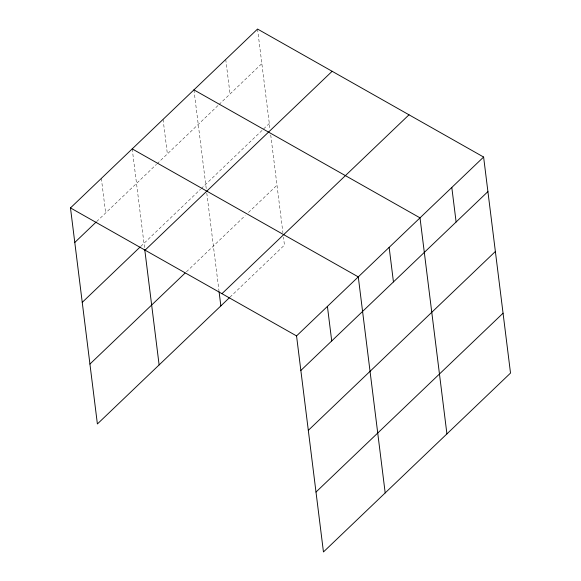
<?xml version="1.0" encoding="UTF-8"?>
<svg xmlns="http://www.w3.org/2000/svg" width="581" height="581" viewBox="0 0 581 581"><rect width="100%" height="100%" fill="white"/><g stroke="black" fill="none" stroke-linecap="round" stroke-linejoin="round"><path stroke-width="0.44" stroke-dasharray="2.9 2.18" d="M96.649 221.564L156.449 164.379M157.088 163.762L218.362 105.176M219.008 104.551L261.842 63.598M140.762 246.402L200.561 189.224M201.2 188.607L269.301 123.492M186.385 271.835L245.189 215.602M248.436 212.501L276.992 185.194M229.938 297.211L284.45 245.088L283.463 237.157M257.543 29.05L269.962 128.779M270.731 134.945L282.911 232.756M225.74 59.458L230.047 94.006M193.938 89.866L206.364 189.595M206.8 193.117L218.986 290.928M163.072 119.381L167.379 153.929M132.214 148.896L144.633 248.617M101.348 178.403L105.648 212.951"/><path stroke-width="0.87" d="M70.483 207.918L257.543 29.05L483.61 157.044L510.517 373.082L323.457 551.95L296.55 335.912L70.483 207.918L97.39 423.956L229.284 297.835M74.782 242.466L96.003 222.174M82.241 302.36L140.115 247.019M145.083 250.157L332.143 71.289M89.932 364.062L185.099 273.063M221.949 293.674L409.009 114.806M296.55 335.912L483.61 157.044M300.856 370.46L487.917 191.592M308.315 430.354L495.375 251.486M315.999 492.056L503.059 313.188M193.938 89.866L420.012 217.86L446.92 433.898M132.214 148.896L358.281 276.89L385.188 492.92M451.807 187.452L456.114 222M389.147 247.375L393.446 281.923M327.415 306.405L331.722 340.953M219.095 291.807L220.845 305.896M144.742 249.503L159.121 364.926"/></g></svg>
